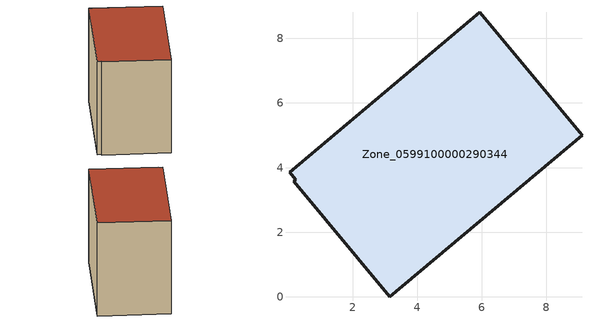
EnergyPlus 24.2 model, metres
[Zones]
Zone_0599100000290344
 floor ground (C_G): 0.05,3.85 5.94,8.81 9.1,5 3.16,0 0.19,3.58 0.24,3.63 z0
 wall outside (C_F): 9.1,5 5.94,8.81 0.05,3.85 0.24,3.63 0.19,3.58 3.16,0 9.1,5 z0:7.01
 roof outside (C_R): 5.94,8.81 0.05,3.85 0.24,3.63 0.19,3.58 3.16,0 9.1,5 z7.01
[BUILDING]
Pand.0599100000290344: North Axis=0; Terrain=City; Loads Convergence Tolerance Value=0.04; Temperature Convergence Tolerance Value=0.4; Solar Distribution=FullExterior; Maximum Number of Warmup Days=25; Minimum Number of Warmup Days=1
[Site:Location]
Rotterdam.The.Hague.AP_ZH_NLD Design_Conditions: Latitude=51.96; Longitude=4.45; Time Zone=1; Elevation=-4.5
[SITE:GROUNDTEMPERATURE:BUILDINGSURFACE]
18, 18, 18, 18, 18, 18, 18, 18, 18, 18, 18, 18
[MATERIAL] Thermal Absorptance=0.9; Solar Absorptance=0.7; Visible Absorptance=0.7
Name | Roughness | Thickness | Conductivity | Density | Specific Heat
G.TI.1946 | MediumSmooth | 0.15 | 1 | 540 | 1210
F.TI.1946 | Rough | 0.3 | 0.857143 | 1920 | 840
R.TI.1946 | MediumRough | 0.2 | 0.1 | 1500 | 1000
[CONSTRUCTION]
C_G: G.TI.1946
C_F: F.TI.1946
C_R: R.TI.1946
[ZONE]
Zone_0599100000290344: Type=1; Multiplier=1; Ceiling Height=Autocalculate; Volume=Autocalculate; Floor Area=autocalculate; Part of Total Floor Area=Yes
[ZONEINFILTRATION:DESIGNFLOWRATE]
Infil_Zone_0599100000290344: Zone or ZoneList or Space or SpaceList=Zone_0599100000290344; Schedule=AlwaysOn; Design Flow Rate Calculation Method=Flow/Area; Flow Rate per Floor Area=0.003; Constant Term Coefficient=1; Temperature Term Coefficient=0; Velocity Term Coefficient=0; Velocity Squared Term Coefficient=0
[HVACTEMPLATE:ZONE:IDEALLOADSAIRSYSTEM]
Zone_0599100000290344: Maximum Heating Supply Air Temperature=50; Minimum Cooling Supply Air Temperature=13; Maximum Heating Supply Air Humidity Ratio=0.0156; Minimum Cooling Supply Air Humidity Ratio=0.0077; Heating Limit=NoLimit; Cooling Limit=NoLimit; Dehumidification Control Type=ConstantSensibleHeatRatio; Cooling Sensible Heat Ratio=0.7; Dehumidification Setpoint=60; Humidification Control Type=None; Humidification Setpoint=30; Outdoor Air Method=None; Outdoor Air Flow Rate per Person=0.00944; Outdoor Air Flow Rate per Zone Floor Area=0; Outdoor Air Flow Rate per Zone=0; Demand Controlled Ventilation Type=None; Outdoor Air Economizer Type=NoEconomizer; Heat Recovery Type=None; Sensible Heat Recovery Effectiveness=0.7; Latent Heat Recovery Effectiveness=0.65
[ZONECONTROL:THERMOSTAT]
ThermostatControl_Zone_0599100000290344: Zone or ZoneList=Zone_0599100000290344; Control Type Schedule=DualSetpointControlType; Control 1=Thermostat_Zone_0599100000290344; Temperature Difference Between Cutout And Setpoint=0
[THERMOSTATSETPOINT:DUALSETPOINT]
Thermostat_Zone_0599100000290344: Heating Setpoint Temperature Schedule=HeatingSetpoint_Zone_0599100000290344; Cooling Setpoint Temperature Schedule=CoolingSetpoint_Zone_0599100000290344
[SCHEDULE:COMPACT]
HeatingSetpoint_Zone_0599100000290344: Through: 12/31, For: AllDays, Until: 24:00, 21
CoolingSetpoint_Zone_0599100000290344: Through: 12/31, For: AllDays, Until: 24:00, 24
DualSetpointControlType: Through: 12/31, For: AllDays, Until: 24:00, 4
AlwaysOn: Through: 12/31, For: AllDays, Until: 24:00, 1
